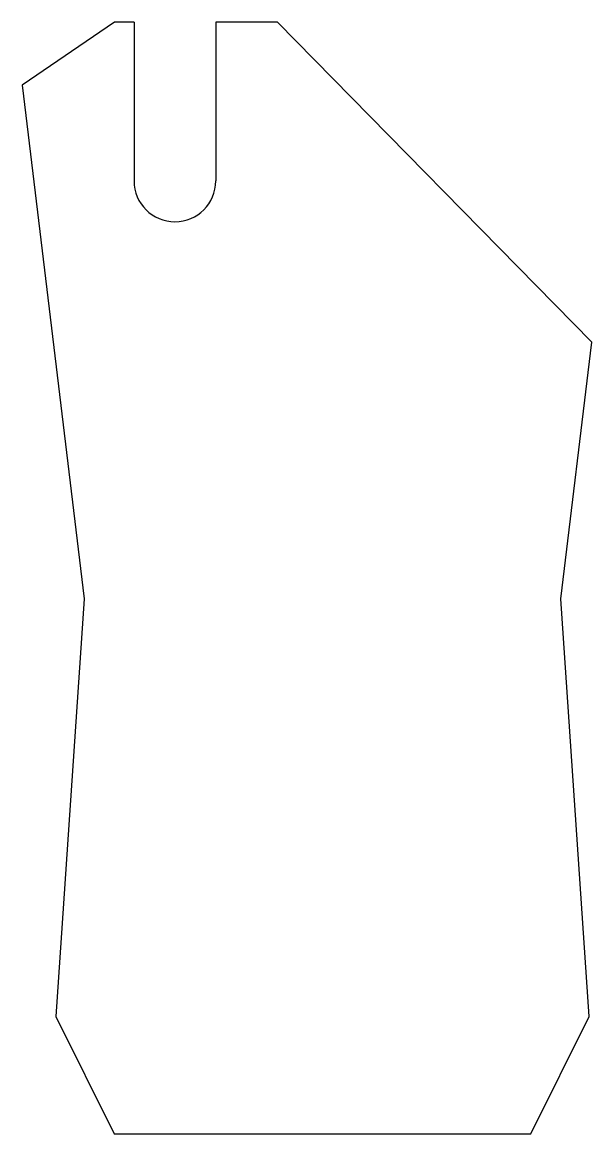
# Model space of a CAD drawing. Header units: millimetres. Extents: x 88.1 to 139.1, y -174.2 to -74.7.
import ezdxf

# ---------------------------------------------------------------- set-up
doc = ezdxf.new("R2010")
doc.units = ezdxf.units.MM
doc.layers.add('BLACK', color=250, linetype='CONTINUOUS')

msp = doc.modelspace()

# ---------------------------------------------------------------- linework, layer by layer
at = {"layer": 'BLACK', "linetype": 'CONTINUOUS'}
for p, q in [((96.379948, -74.696698), (88.1337, -80.3338)), ((98.13649, -74.696698), (96.379948, -74.696698)), ((98.13649, -74.696698), (98.13649, -88.904722)), ((105.455517, -74.696698), (105.455517, -88.904722)), ((110.977759, -74.696698), (105.455517, -74.696698)), ((139.095196, -103.331084), (110.977759, -74.696698)), ((88.1337, -80.3338), (93.675909, -126.328367)), ((136.324091, -126.328367), (139.095196, -103.331084)), ((93.675909, -126.328367), (91.136038, -163.716853)), ((138.863962, -163.716853), (136.324091, -126.328367)), ((91.136038, -163.716853), (96.345726, -174.219282)), ((133.654274, -174.219282), (138.863962, -163.716853)), ((96.345726, -174.219282), (133.654274, -174.219282))]:
    msp.add_line(p, q, dxfattribs=at)
at = {"layer": 'BLACK'}
msp.add_arc((101.796004, -88.904722), 3.659513, -180, 0, dxfattribs=at)

doc.saveas('drawing.dxf')
